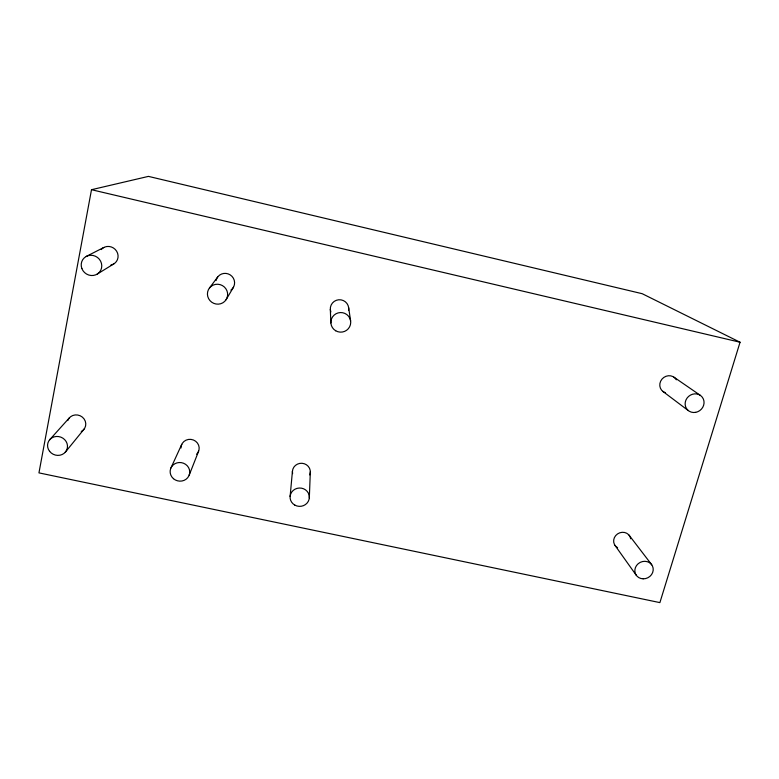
<?xml version="1.0" encoding="UTF-8"?>
<svg xmlns="http://www.w3.org/2000/svg" width="779" height="779" viewBox="0 0 779 779"><rect width="100%" height="100%" fill="white"/><g stroke="black" fill="none" stroke-linecap="round" stroke-linejoin="round"><path stroke-width="1.17" d="M309.321 497.898L310.324 471.899M290.109 496.515L292.437 471.198M91.503 189.706L38.95 472.882L659.891 602.615L740.05 342.234L642.178 293.693L148.448 176.385L91.503 189.706L740.05 342.234M189.18 475.161L198.655 451.138M170.961 467.926L181.75 444.361M226.085 299.72A10.176 9.893 30.3 0 0 217.935 284.247A10.176 9.893 30.3 0 0 208.597 298.63A10.176 9.893 30.3 0 0 226.085 299.72L233.496 287.188M209.385 288.123L217.701 276.973M65.309 452.19L84.122 429.083M49.739 439.677L69.321 417.895M97.317 274.023L113.948 263.828M86.255 256.437L103.763 247.498M673.913 377.153L700.36 395.372M662.793 391.36L688.334 410.611M629.062 535.144L651.78 564.833M615.011 545.417L636.307 575.33M348.661 307.705L350.638 321.104M330.325 309.399L330.871 322.944M101.192 249.562A9.689 9.231 37.6 0 1 116.607 251.159A9.689 9.231 37.6 0 1 110.871 265.045M216.085 280.528A9.426 9.192 32.3 0 1 230.243 274.909A9.426 9.192 32.3 0 1 230.915 290.119M330.851 311.941A9.212 9.114 0.9 0 1 338.661 299.779A9.212 9.114 0.9 0 1 348.622 310.295M665.48 392.772A9.056 8.462 -40.3 0 1 661.965 379.13A9.056 8.462 -40.3 0 1 676.357 379.801M67.754 420.582A9.329 8.754 21.7 0 1 82.34 417.096A9.329 8.754 21.7 0 1 81.25 431.517M180.991 447.983A9.124 8.686 12.8 0 1 193.445 440.008A9.124 8.686 12.8 0 1 196.61 454.225M292.602 473.632A8.958 8.579 -0.4 0 1 302.057 463.291A8.958 8.579 -0.4 0 1 309.74 474.898M617.601 547.705A8.725 8.063 -28.2 0 1 617.543 533.917A8.725 8.063 -28.2 0 1 630.698 538.786M81.873 268.56A10.468 9.952 36.5 0 0 99.469 272.173A10.468 9.952 36.5 0 0 93.11 255.483A10.468 9.952 36.5 0 0 81.873 268.56M335.691 330.763A9.932 9.806 -1.3 0 0 350.716 322.496A9.932 9.806 -1.3 0 0 335.953 313.791A9.932 9.806 -1.3 0 0 335.691 330.763M695.608 412.364A9.747 9.056 -39.6 0 0 702.239 397.134A9.747 9.056 -39.6 0 0 685.939 400.026A9.747 9.056 -39.6 0 0 695.608 412.364M49.622 451.353A10.059 9.387 20.9 0 0 66.751 449.931A10.059 9.387 20.9 0 0 56.215 436.483A10.059 9.387 20.9 0 0 49.622 451.353M173.454 478.686A9.825 9.299 12 0 0 189.55 473.885A9.825 9.299 12 0 0 176.823 462.93A9.825 9.299 12 0 0 173.454 478.686M294.832 505.113A9.64 9.182 -0.9 0 0 309.351 497.245A9.64 9.182 -0.9 0 0 294.968 489.212A9.64 9.182 -0.9 0 0 294.832 505.113M643.142 578.826A9.358 8.588 -27.9 0 0 652.403 565.885A9.358 8.588 -27.9 0 0 636.55 565.496A9.358 8.588 -27.9 0 0 643.142 578.826"/></g></svg>
